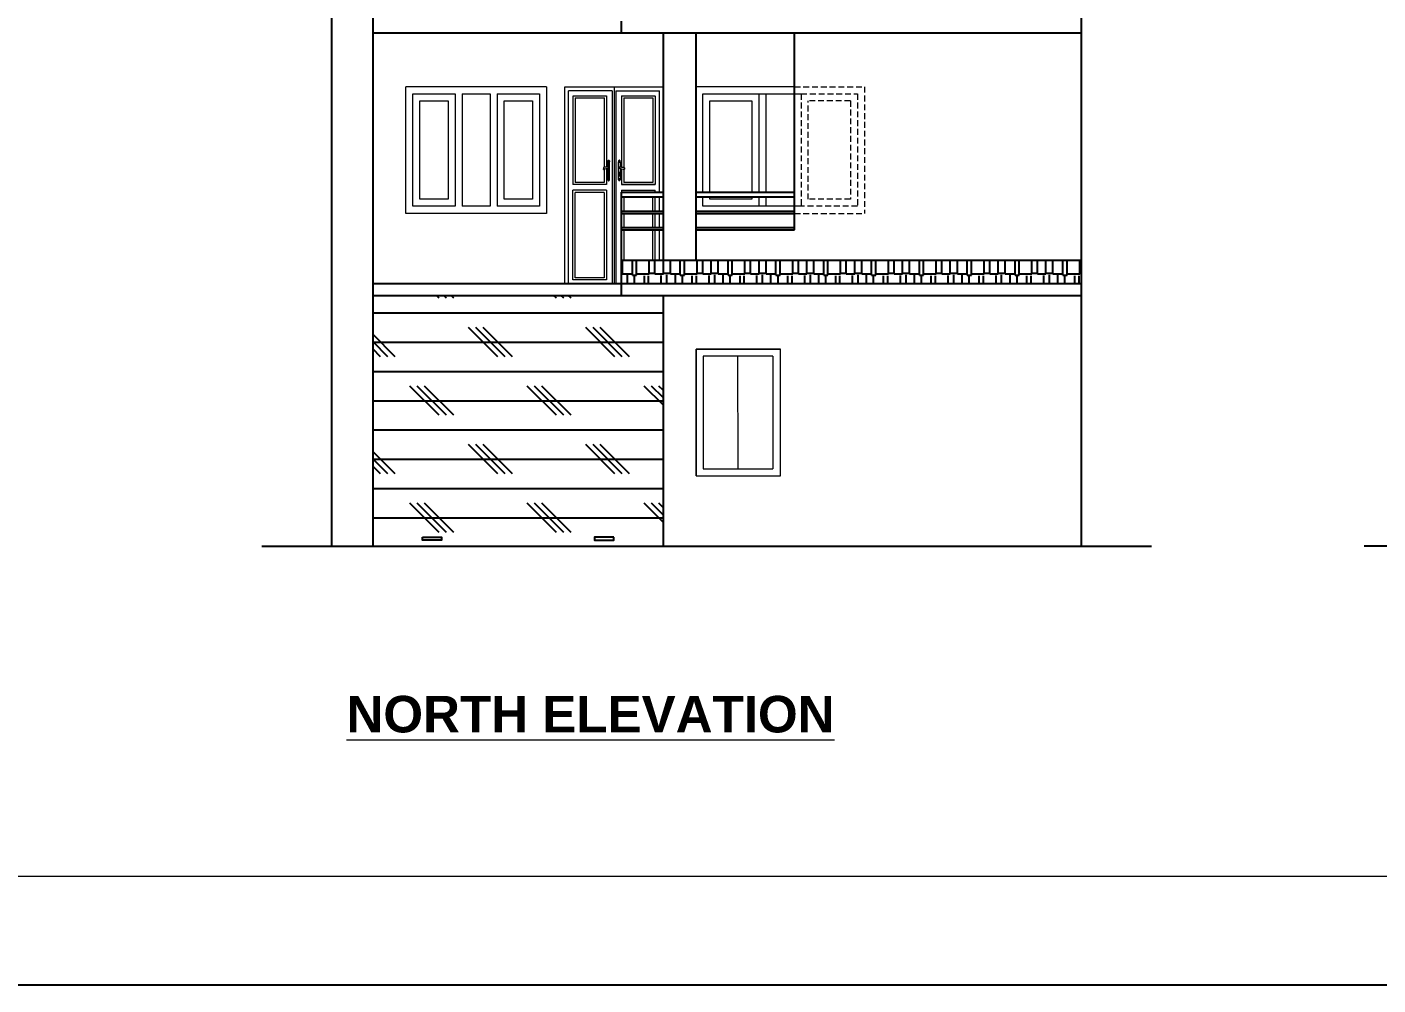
# Model space of a CAD drawing. Header units: inches. Extents: x -4763 to -1586, y -14268 to -12020.
# Drawn here: x -4043 to -3466, y -14268 to -13859 of the extents above; entities that cross this region are included whole.
import ezdxf

# ---------------------------------------------------------------- set-up
doc = ezdxf.new("R2010")
doc.units = ezdxf.units.IN
doc.header["$LTSCALE"] = 0.5
doc.header["$MEASUREMENT"] = 0
doc.linetypes.add('HIDDEN', pattern=[0.375, 0.25, -0.125])
for name, color, linetype, lineweight in [('ELE1', 3, 'Continuous', 9), ('furnitures', 45, 'Continuous', 9), ('TEXT', 220, 'Continuous', 9), ('Toilet', 7, 'Continuous', 25), ('win', 5, 'Continuous', 18)]:
    doc.layers.add(name, color=color, linetype=linetype, lineweight=lineweight)
doc.styles.add('ordinary', font='ARIALN.TTF')

msp = doc.modelspace()

# ---------------------------------------------------------------- hatches: boundary and pattern name
at = {"layer": 'Toilet'}
h = msp.add_hatch(dxfattribs=at)
h.set_pattern_fill('AR-RSHKE', color=256, scale=0.6, style=0)
h.set_pattern_definition([(0, (-9328.649, -1141.442), (15.3, 7.2), [3.6, -3, 4.2, -1.8, 5.4, -2.4]), (0, (-9325.049, -1141.142), (15.3, 7.2), [3, -11.4, 2.4, -3.6]), (0, (-9317.849, -1141.892), (15.3, 7.2), [1.8, -18.6]), (90, (-9328.649, -1141.442), (-5.1, 7.2), [6.9, -21.9]), (90, (-9325.049, -1141.442), (-5.1, 7.2), [6.75, -22.05]), (90, (-9322.049, -1141.442), (-5.1, 7.2), [6.3, -22.5]), (90, (-9317.849, -1141.892), (-5.1, 7.2), [6.9, -21.9]), (90, (-9316.049, -1141.892), (-5.1, 7.2), [6.9, -21.9]), (90, (-9310.649, -1141.442), (-5.1, 7.2), [6.6, -22.2])])
h.paths.add_polyline_path([(-3592.85, -13958.76), (-3789.21, -13958.76), (-3789.21, -13968.76), (-3592.85, -13968.76)])
h = msp.add_hatch(dxfattribs=at)
h.set_pattern_fill('CORK', color=256, scale=100, style=0)
h.set_pattern_definition([(0, (-11373.061, -718.703), (0, 12.5), []), (135, (-11366.81, -724.953), (-25, -25), [17.67767, -17.67767]), (135, (-11363.686, -724.953), (-25, -25), [17.67767, -17.67767]), (135, (-11360.56, -724.953), (-25, -25), [17.67767, -17.67767])])
h.paths.add_polyline_path([(-3771.21, -13973.76), (-3895, -13973.76), (-3895, -14080.76), (-3771.21, -14080.76)])

# ---------------------------------------------------------------- linework, layer by layer
at = {"layer": 'Defpoints'}
msp.add_lwpolyline([(-1585.57, -12020.02), (-4763.17, -12020.02), (-4763.17, -14267.99), (-1585.57, -14267.99)], close=True, dxfattribs=at)
at = {"layer": 'ELE1'}
msp.add_lwpolyline([(-4716.85, -12066.33), (-1631.89, -12066.33), (-1631.89, -14221.67), (-4716.85, -14221.67)], close=True, dxfattribs=at)
msp.add_lwpolyline([(-4716.85, -12066.33), (-1631.89, -12066.33), (-1631.89, -14221.67), (-4716.85, -14221.67)], close=True, dxfattribs=at)
at = {"layer": 'furnitures'}
for p, q in [((-3813.21, -13884.76), (-3771.21, -13884.76)), ((-3813.21, -13884.76), (-3771.21, -13884.76)), ((-3813.21, -13968.76), (-3813.21, -13884.76)), ((-3813.21, -13884.76), (-3771.21, -13884.76)), ((-3811.56, -13968.76), (-3811.56, -13886.56)), ((-3793.01, -13886.56), (-3811.56, -13886.56)), ((-3809.72, -13888.56), (-3809.72, -13926.43)), ((-3809.64, -13888.56), (-3795.48, -13888.56)), ((-3795.48, -13888.56), (-3795.48, -13919.03)), ((-3793.01, -13886.56), (-3793.01, -13968.76)), ((-3792.21, -13884.76), (-3792.21, -13968.76)), ((-3791.42, -13886.56), (-3791.42, -13968.76)), ((-3791.42, -13886.56), (-3772.86, -13886.56)), ((-3788.94, -13888.56), (-3788.94, -13919.03)), ((-3788.94, -13888.56), (-3774.78, -13888.56)), ((-3774.71, -13888.56), (-3774.71, -13926.43)), ((-3772.86, -13929.76), (-3772.86, -13886.56)), ((-3771.21, -13958.76), (-3771.21, -13884.76)), ((-3808.84, -13889.43), (-3808.84, -13925.55)), ((-3808.77, -13889.43), (-3796.28, -13889.43)), ((-3796.36, -13889.43), (-3796.36, -13919.11)), ((-3788.07, -13889.43), (-3788.07, -13919.11)), ((-3788.07, -13889.43), (-3775.58, -13889.43)), ((-3775.58, -13889.43), (-3775.58, -13925.55)), ((-3794.89, -13916.72), (-3794.85, -13916.42)), ((-3794.89, -13916.72), (-3794.89, -13918.98)), ((-3794.85, -13916.42), (-3794.74, -13916.18)), ((-3794.74, -13916.18), (-3794.58, -13916.05)), ((-3794.58, -13916.05), (-3794.4, -13916.05)), ((-3794.56, -13916.64), (-3794.58, -13916.73)), ((-3794.58, -13916.73), (-3794.56, -13916.82)), ((-3794.57, -13916.73), (-3794.55, -13916.65)), ((-3794.55, -13916.81), (-3794.57, -13916.73)), ((-3794.52, -13916.59), (-3794.56, -13916.64)), ((-3794.56, -13916.82), (-3794.52, -13916.88)), ((-3794.55, -13916.65), (-3794.51, -13916.6)), ((-3794.51, -13916.86), (-3794.55, -13916.81)), ((-3794.46, -13916.59), (-3794.52, -13916.59)), ((-3794.52, -13916.88), (-3794.46, -13916.88)), ((-3794.51, -13916.6), (-3794.46, -13916.6)), ((-3794.46, -13916.86), (-3794.51, -13916.86)), ((-3794.41, -13916.64), (-3794.46, -13916.59)), ((-3794.46, -13916.6), (-3794.42, -13916.65)), ((-3794.42, -13916.81), (-3794.46, -13916.86)), ((-3794.46, -13916.88), (-3794.41, -13916.82)), ((-3794.42, -13916.65), (-3794.41, -13916.73)), ((-3794.41, -13916.73), (-3794.42, -13916.81)), ((-3794.4, -13916.73), (-3794.41, -13916.64)), ((-3794.41, -13916.82), (-3794.4, -13916.73)), ((-3794.4, -13916.05), (-3794.23, -13916.18)), ((-3794.23, -13916.18), (-3794.12, -13916.42)), ((-3794.12, -13916.42), (-3794.08, -13916.72)), ((-3794.08, -13924.24), (-3794.08, -13916.72)), ((-3790.31, -13916.42), (-3790.35, -13916.72)), ((-3790.35, -13924.24), (-3790.35, -13916.72)), ((-3790.19, -13916.18), (-3790.31, -13916.42)), ((-3790.03, -13916.05), (-3790.19, -13916.18)), ((-3789.85, -13916.05), (-3790.03, -13916.05)), ((-3790.03, -13916.73), (-3790.01, -13916.64)), ((-3790.01, -13916.82), (-3790.03, -13916.73)), ((-3790.01, -13916.65), (-3790.02, -13916.73)), ((-3790.02, -13916.73), (-3790.01, -13916.81)), ((-3790.01, -13916.64), (-3789.97, -13916.59)), ((-3789.97, -13916.6), (-3790.01, -13916.65)), ((-3790.01, -13916.81), (-3789.97, -13916.86)), ((-3789.97, -13916.88), (-3790.01, -13916.82)), ((-3789.97, -13916.59), (-3789.91, -13916.59)), ((-3789.92, -13916.6), (-3789.97, -13916.6)), ((-3789.97, -13916.86), (-3789.92, -13916.86)), ((-3789.91, -13916.88), (-3789.97, -13916.88)), ((-3789.88, -13916.65), (-3789.92, -13916.6)), ((-3789.92, -13916.86), (-3789.88, -13916.81)), ((-3789.91, -13916.59), (-3789.87, -13916.64)), ((-3789.87, -13916.82), (-3789.91, -13916.88)), ((-3789.86, -13916.73), (-3789.88, -13916.65)), ((-3789.88, -13916.81), (-3789.86, -13916.73)), ((-3789.87, -13916.64), (-3789.85, -13916.73)), ((-3789.85, -13916.73), (-3789.87, -13916.82)), ((-3789.69, -13916.18), (-3789.85, -13916.05)), ((-3789.58, -13916.42), (-3789.69, -13916.18)), ((-3789.54, -13916.72), (-3789.58, -13916.42)), ((-3789.54, -13916.72), (-3789.54, -13918.98)), ((-3796.66, -13919.41), (-3796.65, -13919.36)), ((-3796.65, -13919.38), (-3796.66, -13919.42)), ((-3796.66, -13919.41), (-3796.66, -13919.42)), ((-3796.66, -13919.42), (-3796.66, -13919.45)), ((-3796.66, -13919.45), (-3796.66, -13919.42)), ((-3796.65, -13919.42), (-3796.66, -13919.45)), ((-3796.66, -13919.45), (-3796.66, -13919.48)), ((-3796.66, -13919.48), (-3796.66, -13919.54)), ((-3796.66, -13919.54), (-3796.66, -13919.59)), ((-3796.66, -13919.59), (-3796.66, -13919.66)), ((-3796.66, -13919.66), (-3796.66, -13919.72)), ((-3796.66, -13919.72), (-3796.66, -13919.78)), ((-3796.66, -13919.78), (-3796.66, -13919.83)), ((-3796.66, -13919.83), (-3796.66, -13919.87)), ((-3796.66, -13919.87), (-3796.66, -13919.89)), ((-3796.66, -13919.89), (-3796.66, -13919.9)), ((-3796.65, -13919.95), (-3796.66, -13919.9)), ((-3796.62, -13919.27), (-3796.65, -13919.34)), ((-3796.65, -13919.36), (-3796.65, -13919.34)), ((-3796.65, -13919.35), (-3796.65, -13919.35)), ((-3796.65, -13919.38), (-3796.65, -13919.35)), ((-3796.65, -13919.38), (-3796.65, -13919.38)), ((-3796.65, -13919.38), (-3796.65, -13919.38)), ((-3796.65, -13919.41), (-3796.65, -13919.38)), ((-3796.65, -13919.41), (-3796.65, -13919.38)), ((-3796.65, -13919.41), (-3796.65, -13919.42)), ((-3796.65, -13919.52), (-3796.65, -13919.42)), ((-3796.65, -13919.66), (-3796.65, -13919.59)), ((-3796.65, -13919.84), (-3796.65, -13919.72)), ((-3796.65, -13919.95), (-3796.65, -13919.89)), ((-3796.65, -13919.97), (-3796.65, -13919.95)), ((-3796.62, -13920.02), (-3796.65, -13919.97)), ((-3796.58, -13919.23), (-3796.62, -13919.27)), ((-3796.61, -13919.65), (-3796.62, -13919.74)), ((-3796.62, -13919.74), (-3796.58, -13919.74)), ((-3796.62, -13920), (-3796.58, -13920.02)), ((-3796.62, -13920), (-3796.62, -13920.02)), ((-3796.58, -13920.04), (-3796.62, -13920.02)), ((-3796.61, -13919.65), (-3796.58, -13919.64)), ((-3796.59, -13920.02), (-3796.58, -13920.04)), ((-3796.58, -13920.02), (-3796.59, -13920.02)), ((-3796.58, -13919.23), (-3796.34, -13919.09)), ((-3796.58, -13919.64), (-3796.58, -13919.74)), ((-3796.3, -13919.71), (-3796.58, -13919.74)), ((-3796.58, -13919.74), (-3796.58, -13919.84)), ((-3796.3, -13919.83), (-3796.58, -13919.84)), ((-3796.58, -13920.02), (-3796.58, -13920.04)), ((-3796.35, -13920.05), (-3796.58, -13920.02)), ((-3796.34, -13920.07), (-3796.58, -13920.04)), ((-3796.36, -13920.07), (-3796.36, -13925.55)), ((-3796.35, -13920.05), (-3796.34, -13920.07)), ((-3796.08, -13919.08), (-3796.34, -13919.09)), ((-3796.08, -13919.98), (-3796.34, -13920.07)), ((-3796.3, -13919.83), (-3796.3, -13919.71)), ((-3795.51, -13919.03), (-3796.08, -13919.08)), ((-3795.51, -13919.77), (-3796.08, -13919.98)), ((-3796.08, -13919.97), (-3796.08, -13919.96)), ((-3795.48, -13919.03), (-3795.51, -13919.03)), ((-3795.48, -13919.76), (-3795.51, -13919.77)), ((-3794.92, -13918.97), (-3795.48, -13919.03)), ((-3795.48, -13919.03), (-3795.48, -13919.07)), ((-3794.92, -13919.56), (-3795.48, -13919.76)), ((-3795.48, -13919.75), (-3795.48, -13919.76)), ((-3795.48, -13919.76), (-3795.48, -13926.43)), ((-3794.89, -13918.98), (-3794.92, -13918.97)), ((-3794.89, -13919.56), (-3794.92, -13919.56)), ((-3794.89, -13918.98), (-3794.89, -13919.06)), ((-3794.84, -13918.98), (-3794.89, -13918.98)), ((-3794.89, -13919.12), (-3794.89, -13919.13)), ((-3794.89, -13919.55), (-3794.89, -13919.56)), ((-3794.84, -13919.55), (-3794.89, -13919.56)), ((-3794.89, -13919.56), (-3794.89, -13924.24)), ((-3794.84, -13918.98), (-3794.77, -13918.98)), ((-3794.77, -13919.55), (-3794.84, -13919.55)), ((-3794.77, -13918.98), (-3794.7, -13918.99)), ((-3794.7, -13919.55), (-3794.77, -13919.55)), ((-3794.7, -13918.99), (-3794.64, -13918.99)), ((-3794.64, -13919.54), (-3794.7, -13919.55)), ((-3794.64, -13922.53), (-3794.65, -13922.6)), ((-3794.65, -13922.6), (-3794.64, -13922.73)), ((-3794.64, -13918.99), (-3794.58, -13919)), ((-3794.58, -13919.54), (-3794.64, -13919.54)), ((-3794.64, -13922.53), (-3794.62, -13922.48)), ((-3794.64, -13922.73), (-3794.6, -13922.84)), ((-3794.63, -13921.48), (-3794.59, -13921.37)), ((-3794.62, -13921.62), (-3794.63, -13921.48)), ((-3794.62, -13921.62), (-3794.59, -13921.68)), ((-3794.62, -13922.48), (-3794.61, -13922.42)), ((-3794.61, -13922.42), (-3794.59, -13922.36)), ((-3794.6, -13922.84), (-3794.53, -13922.9)), ((-3794.59, -13921.37), (-3794.53, -13921.3)), ((-3794.59, -13921.69), (-3794.59, -13921.68)), ((-3794.58, -13921.71), (-3794.59, -13921.69)), ((-3794.59, -13922.36), (-3794.58, -13922.31)), ((-3794.58, -13919), (-3794.54, -13919)), ((-3794.58, -13919.27), (-3794.57, -13919.21)), ((-3794.57, -13919.32), (-3794.58, -13919.27)), ((-3794.54, -13919.53), (-3794.58, -13919.54)), ((-3794.58, -13921.72), (-3794.58, -13921.71)), ((-3794.57, -13921.73), (-3794.58, -13921.72)), ((-3794.58, -13922.31), (-3794.57, -13922.25)), ((-3794.57, -13919.21), (-3794.56, -13919.16)), ((-3794.56, -13919.37), (-3794.57, -13919.32)), ((-3794.57, -13921.75), (-3794.57, -13921.73)), ((-3794.57, -13921.77), (-3794.57, -13921.75)), ((-3794.56, -13921.78), (-3794.57, -13921.77)), ((-3794.57, -13922.25), (-3794.56, -13922.18)), ((-3794.56, -13919.16), (-3794.54, -13919.12)), ((-3794.54, -13919.42), (-3794.56, -13919.37)), ((-3794.56, -13921.82), (-3794.56, -13921.78)), ((-3794.55, -13921.93), (-3794.56, -13921.82)), ((-3794.56, -13922.12), (-3794.55, -13922.04)), ((-3794.56, -13922.18), (-3794.56, -13922.12)), ((-3794.55, -13922.04), (-3794.55, -13921.93)), ((-3794.54, -13919), (-3794.5, -13919)), ((-3794.54, -13919.12), (-3794.53, -13919.1)), ((-3794.51, -13919.45), (-3794.54, -13919.42)), ((-3794.5, -13919.53), (-3794.54, -13919.53)), ((-3794.53, -13921.3), (-3794.45, -13921.3)), ((-3794.53, -13922.9), (-3794.45, -13922.9)), ((-3794.48, -13919.47), (-3794.51, -13919.45)), ((-3794.5, -13919), (-3794.47, -13919.01)), ((-3794.5, -13919.07), (-3794.48, -13919.06)), ((-3794.47, -13919.53), (-3794.5, -13919.53)), ((-3794.48, -13919.06), (-3794.45, -13919.05)), ((-3794.45, -13919.48), (-3794.48, -13919.47)), ((-3794.47, -13919.01), (-3794.45, -13919.01)), ((-3794.45, -13919.52), (-3794.47, -13919.53)), ((-3794.41, -13919.02), (-3794.45, -13919.01)), ((-3794.45, -13919.05), (-3794.42, -13919.06)), ((-3794.42, -13919.47), (-3794.45, -13919.48)), ((-3794.45, -13919.52), (-3794.41, -13919.51)), ((-3794.45, -13921.3), (-3794.38, -13921.37)), ((-3794.45, -13922.9), (-3794.38, -13922.84)), ((-3794.42, -13919.06), (-3794.39, -13919.08)), ((-3794.39, -13919.45), (-3794.42, -13919.47)), ((-3794.42, -13921.93), (-3794.41, -13921.82)), ((-3794.42, -13922.04), (-3794.42, -13921.93)), ((-3794.42, -13922.12), (-3794.42, -13922.04)), ((-3794.41, -13922.18), (-3794.42, -13922.12)), ((-3794.38, -13919.05), (-3794.41, -13919.02)), ((-3794.41, -13919.51), (-3794.38, -13919.49)), ((-3794.41, -13921.75), (-3794.4, -13921.73)), ((-3794.41, -13921.77), (-3794.41, -13921.75)), ((-3794.41, -13921.78), (-3794.41, -13921.77)), ((-3794.41, -13921.82), (-3794.41, -13921.78)), ((-3794.4, -13922.25), (-3794.41, -13922.18)), ((-3794.4, -13921.72), (-3794.39, -13921.71)), ((-3794.4, -13921.73), (-3794.4, -13921.72)), ((-3794.39, -13922.31), (-3794.4, -13922.25)), ((-3794.39, -13919.08), (-3794.39, -13919.09)), ((-3794.36, -13919.42), (-3794.39, -13919.45)), ((-3794.39, -13921.69), (-3794.38, -13921.68)), ((-3794.39, -13921.71), (-3794.39, -13921.69)), ((-3794.38, -13922.36), (-3794.39, -13922.31)), ((-3794.35, -13919.09), (-3794.38, -13919.05)), ((-3794.38, -13919.49), (-3794.35, -13919.45)), ((-3794.38, -13921.37), (-3794.35, -13921.48)), ((-3794.36, -13921.62), (-3794.38, -13921.68)), ((-3794.37, -13922.42), (-3794.38, -13922.36)), ((-3794.38, -13922.84), (-3794.34, -13922.73)), ((-3794.35, -13922.48), (-3794.37, -13922.42)), ((-3794.35, -13919.4), (-3794.36, -13919.42)), ((-3794.35, -13921.48), (-3794.36, -13921.62)), ((-3794.34, -13919.09), (-3794.35, -13919.09)), ((-3794.35, -13919.14), (-3794.34, -13919.16)), ((-3794.34, -13919.44), (-3794.35, -13919.45)), ((-3794.34, -13922.53), (-3794.35, -13922.48)), ((-3794.32, -13919.14), (-3794.34, -13919.09)), ((-3794.34, -13919.16), (-3794.33, -13919.21)), ((-3794.34, -13919.44), (-3794.32, -13919.39)), ((-3794.34, -13922.53), (-3794.33, -13922.6)), ((-3794.34, -13922.73), (-3794.33, -13922.6)), ((-3794.33, -13919.21), (-3794.33, -13919.27)), ((-3794.33, -13919.27), (-3794.33, -13919.32)), ((-3794.33, -13919.32), (-3794.33, -13919.34)), ((-3794.3, -13919.2), (-3794.32, -13919.14)), ((-3794.32, -13919.39), (-3794.3, -13919.33)), ((-3794.3, -13919.27), (-3794.3, -13919.2)), ((-3794.3, -13919.33), (-3794.3, -13919.27)), ((-3790.13, -13919.27), (-3790.12, -13919.2)), ((-3790.12, -13919.33), (-3790.13, -13919.27)), ((-3790.12, -13919.2), (-3790.11, -13919.14)), ((-3790.11, -13919.39), (-3790.12, -13919.33)), ((-3790.11, -13919.14), (-3790.09, -13919.09)), ((-3790.09, -13919.44), (-3790.11, -13919.39)), ((-3790.09, -13919.16), (-3790.1, -13919.21)), ((-3790.1, -13919.21), (-3790.1, -13919.27)), ((-3790.1, -13919.27), (-3790.1, -13919.32)), ((-3790.1, -13919.32), (-3790.09, -13919.34)), ((-3790.09, -13922.53), (-3790.1, -13922.6)), ((-3790.09, -13922.73), (-3790.1, -13922.6)), ((-3790.09, -13919.09), (-3790.08, -13919.09)), ((-3790.07, -13919.14), (-3790.09, -13919.16)), ((-3790.09, -13919.44), (-3790.08, -13919.45)), ((-3790.09, -13922.53), (-3790.07, -13922.48)), ((-3790.05, -13922.84), (-3790.09, -13922.73)), ((-3790.08, -13919.09), (-3790.05, -13919.05)), ((-3790.05, -13919.49), (-3790.08, -13919.45)), ((-3790.04, -13921.37), (-3790.08, -13921.48)), ((-3790.08, -13921.48), (-3790.07, -13921.62)), ((-3790.07, -13919.4), (-3790.07, -13919.42)), ((-3790.07, -13919.42), (-3790.04, -13919.45)), ((-3790.07, -13921.62), (-3790.05, -13921.68)), ((-3790.07, -13922.48), (-3790.06, -13922.42)), ((-3790.06, -13922.42), (-3790.05, -13922.36)), ((-3790.05, -13919.05), (-3790.02, -13919.02)), ((-3790.02, -13919.51), (-3790.05, -13919.49)), ((-3790.04, -13921.69), (-3790.05, -13921.68)), ((-3790.05, -13922.36), (-3790.03, -13922.31)), ((-3789.98, -13922.9), (-3790.05, -13922.84)), ((-3790.01, -13919.06), (-3790.04, -13919.08)), ((-3790.04, -13919.08), (-3790.04, -13919.09)), ((-3790.04, -13919.45), (-3790.01, -13919.47)), ((-3789.98, -13921.3), (-3790.04, -13921.37)), ((-3790.03, -13921.71), (-3790.04, -13921.69)), ((-3790.03, -13921.72), (-3790.03, -13921.71)), ((-3790.02, -13921.73), (-3790.03, -13921.72)), ((-3790.03, -13922.31), (-3790.02, -13922.25)), ((-3790.02, -13919.02), (-3789.98, -13919.01)), ((-3789.98, -13919.52), (-3790.02, -13919.51)), ((-3790.02, -13921.75), (-3790.02, -13921.73)), ((-3790.02, -13921.77), (-3790.02, -13921.75)), ((-3790.02, -13921.78), (-3790.02, -13921.77)), ((-3790.01, -13921.82), (-3790.02, -13921.78)), ((-3790.02, -13922.18), (-3790.01, -13922.12)), ((-3790.02, -13922.25), (-3790.02, -13922.18)), ((-3789.98, -13919.05), (-3790.01, -13919.06)), ((-3790.01, -13919.47), (-3789.98, -13919.48)), ((-3790.01, -13921.93), (-3790.01, -13921.82)), ((-3790.01, -13922.04), (-3790.01, -13921.93)), ((-3790.01, -13922.12), (-3790.01, -13922.04)), ((-3789.96, -13919.01), (-3789.98, -13919.01)), ((-3789.94, -13919.06), (-3789.98, -13919.05)), ((-3789.98, -13919.48), (-3789.94, -13919.47)), ((-3789.98, -13919.52), (-3789.96, -13919.53)), ((-3789.9, -13921.3), (-3789.98, -13921.3)), ((-3789.9, -13922.9), (-3789.98, -13922.9)), ((-3789.93, -13919), (-3789.96, -13919.01)), ((-3789.96, -13919.53), (-3789.93, -13919.53)), ((-3789.92, -13919.07), (-3789.94, -13919.06)), ((-3789.94, -13919.47), (-3789.91, -13919.45)), ((-3789.89, -13919), (-3789.93, -13919)), ((-3789.93, -13919.53), (-3789.89, -13919.53)), ((-3789.91, -13919.45), (-3789.89, -13919.42)), ((-3789.89, -13919.12), (-3789.9, -13919.1)), ((-3789.84, -13921.37), (-3789.9, -13921.3)), ((-3789.83, -13922.84), (-3789.9, -13922.9)), ((-3789.84, -13919), (-3789.89, -13919)), ((-3789.87, -13919.16), (-3789.89, -13919.12)), ((-3789.89, -13919.42), (-3789.87, -13919.37)), ((-3789.89, -13919.53), (-3789.84, -13919.54)), ((-3789.85, -13919.21), (-3789.87, -13919.16)), ((-3789.87, -13919.37), (-3789.85, -13919.32)), ((-3789.87, -13921.82), (-3789.86, -13921.78)), ((-3789.87, -13921.93), (-3789.87, -13921.82)), ((-3789.87, -13922.04), (-3789.87, -13921.93)), ((-3789.87, -13922.12), (-3789.87, -13922.04)), ((-3789.86, -13922.18), (-3789.87, -13922.12)), ((-3789.86, -13921.73), (-3789.85, -13921.72)), ((-3789.86, -13921.75), (-3789.86, -13921.73)), ((-3789.86, -13921.77), (-3789.86, -13921.75)), ((-3789.86, -13921.78), (-3789.86, -13921.77)), ((-3789.86, -13922.25), (-3789.86, -13922.18)), ((-3789.85, -13922.31), (-3789.86, -13922.25)), ((-3789.85, -13919.27), (-3789.85, -13919.21)), ((-3789.85, -13919.32), (-3789.85, -13919.27)), ((-3789.85, -13921.71), (-3789.84, -13921.69)), ((-3789.85, -13921.72), (-3789.85, -13921.71)), ((-3789.83, -13922.36), (-3789.85, -13922.31)), ((-3789.79, -13918.99), (-3789.84, -13919)), ((-3789.84, -13919.54), (-3789.79, -13919.54)), ((-3789.8, -13921.48), (-3789.84, -13921.37)), ((-3789.84, -13921.69), (-3789.83, -13921.68)), ((-3789.81, -13921.62), (-3789.83, -13921.68)), ((-3789.82, -13922.42), (-3789.83, -13922.36)), ((-3789.79, -13922.73), (-3789.83, -13922.84)), ((-3789.81, -13922.48), (-3789.82, -13922.42)), ((-3789.81, -13921.62), (-3789.8, -13921.48)), ((-3789.79, -13922.53), (-3789.81, -13922.48)), ((-3789.73, -13918.99), (-3789.79, -13918.99)), ((-3789.79, -13919.54), (-3789.73, -13919.55)), ((-3789.79, -13922.53), (-3789.78, -13922.6)), ((-3789.78, -13922.6), (-3789.79, -13922.73)), ((-3789.66, -13918.98), (-3789.73, -13918.99)), ((-3789.73, -13919.55), (-3789.66, -13919.55)), ((-3789.59, -13918.98), (-3789.66, -13918.98)), ((-3789.66, -13919.55), (-3789.59, -13919.55)), ((-3789.59, -13918.98), (-3789.54, -13918.98)), ((-3789.59, -13919.55), (-3789.54, -13919.56)), ((-3789.54, -13918.98), (-3789.51, -13918.97)), ((-3789.54, -13918.98), (-3789.54, -13919.06)), ((-3789.54, -13919.12), (-3789.54, -13919.13)), ((-3789.54, -13919.55), (-3789.54, -13919.56)), ((-3789.54, -13919.56), (-3789.54, -13924.24)), ((-3789.54, -13919.56), (-3789.51, -13919.56)), ((-3789.51, -13918.97), (-3788.94, -13919.03)), ((-3789.51, -13919.56), (-3788.94, -13919.76)), ((-3788.94, -13919.03), (-3788.91, -13919.03)), ((-3788.94, -13919.03), (-3788.94, -13919.07)), ((-3788.94, -13919.75), (-3788.94, -13919.76)), ((-3788.94, -13919.76), (-3788.91, -13919.77)), ((-3788.94, -13919.76), (-3788.94, -13926.43)), ((-3788.91, -13919.03), (-3788.35, -13919.08)), ((-3788.91, -13919.77), (-3788.35, -13919.98)), ((-3788.35, -13919.08), (-3788.09, -13919.09)), ((-3788.35, -13919.97), (-3788.35, -13919.96)), ((-3788.35, -13919.98), (-3788.09, -13920.07)), ((-3788.13, -13919.83), (-3788.13, -13919.71)), ((-3788.13, -13919.71), (-3787.85, -13919.74)), ((-3788.13, -13919.83), (-3787.85, -13919.84)), ((-3787.84, -13919.23), (-3788.09, -13919.09)), ((-3788.09, -13920.07), (-3787.84, -13920.04)), ((-3788.08, -13920.05), (-3788.09, -13920.07)), ((-3788.08, -13920.05), (-3787.85, -13920.02)), ((-3788.07, -13920.07), (-3788.07, -13925.55)), ((-3787.85, -13919.64), (-3787.85, -13919.74)), ((-3787.81, -13919.65), (-3787.85, -13919.64)), ((-3787.85, -13919.74), (-3787.85, -13919.84)), ((-3787.81, -13919.74), (-3787.85, -13919.74)), ((-3787.81, -13920), (-3787.85, -13920.02)), ((-3787.85, -13920.02), (-3787.84, -13920.04)), ((-3787.85, -13920.02), (-3787.84, -13920.02)), ((-3787.84, -13919.23), (-3787.81, -13919.27)), ((-3787.84, -13920.02), (-3787.84, -13920.04)), ((-3787.84, -13920.04), (-3787.81, -13920.02)), ((-3787.81, -13919.27), (-3787.78, -13919.34)), ((-3787.81, -13919.65), (-3787.81, -13919.74)), ((-3787.81, -13920.02), (-3787.78, -13919.97)), ((-3787.81, -13920), (-3787.81, -13920.02)), ((-3787.78, -13919.36), (-3787.78, -13919.34)), ((-3787.78, -13919.35), (-3787.78, -13919.35)), ((-3787.78, -13919.38), (-3787.78, -13919.35)), ((-3787.77, -13919.41), (-3787.78, -13919.36)), ((-3787.78, -13919.38), (-3787.78, -13919.38)), ((-3787.78, -13919.38), (-3787.78, -13919.38)), ((-3787.78, -13919.41), (-3787.78, -13919.38)), ((-3787.78, -13919.38), (-3787.77, -13919.42)), ((-3787.78, -13919.41), (-3787.78, -13919.38)), ((-3787.78, -13919.41), (-3787.78, -13919.42)), ((-3787.78, -13919.42), (-3787.77, -13919.45)), ((-3787.78, -13919.52), (-3787.78, -13919.42)), ((-3787.78, -13919.66), (-3787.78, -13919.59)), ((-3787.78, -13919.84), (-3787.78, -13919.72)), ((-3787.78, -13919.95), (-3787.78, -13919.89)), ((-3787.78, -13919.95), (-3787.77, -13919.9)), ((-3787.78, -13919.97), (-3787.78, -13919.95)), ((-3787.77, -13919.41), (-3787.77, -13919.42)), ((-3787.77, -13919.42), (-3787.77, -13919.45)), ((-3787.77, -13919.45), (-3787.77, -13919.42)), ((-3787.77, -13919.45), (-3787.77, -13919.48)), ((-3787.77, -13919.48), (-3787.77, -13919.54)), ((-3787.77, -13919.54), (-3787.76, -13919.59)), ((-3787.76, -13919.72), (-3787.77, -13919.78)), ((-3787.77, -13919.78), (-3787.77, -13919.83)), ((-3787.77, -13919.83), (-3787.77, -13919.87)), ((-3787.77, -13919.87), (-3787.77, -13919.89)), ((-3787.77, -13919.89), (-3787.77, -13919.9)), ((-3787.76, -13919.59), (-3787.76, -13919.66)), ((-3787.76, -13919.66), (-3787.76, -13919.72)), ((-3795.48, -13926.43), (-3809.72, -13926.43)), ((-3795.48, -13928.94), (-3809.72, -13928.94)), ((-3809.72, -13967.1), (-3809.72, -13928.94)), ((-3796.36, -13925.55), (-3808.84, -13925.55)), ((-3795.48, -13928.94), (-3795.48, -13967.1)), ((-3794.89, -13924.24), (-3794.85, -13924.53)), ((-3794.85, -13924.53), (-3794.74, -13924.77)), ((-3794.74, -13924.77), (-3794.58, -13924.91)), ((-3794.56, -13924.14), (-3794.58, -13924.23)), ((-3794.58, -13924.23), (-3794.56, -13924.32)), ((-3794.58, -13924.91), (-3794.4, -13924.91)), ((-3794.57, -13924.23), (-3794.55, -13924.15)), ((-3794.55, -13924.31), (-3794.57, -13924.23)), ((-3794.52, -13924.09), (-3794.56, -13924.14)), ((-3794.56, -13924.32), (-3794.52, -13924.38)), ((-3794.55, -13924.15), (-3794.51, -13924.1)), ((-3794.51, -13924.36), (-3794.55, -13924.31)), ((-3794.46, -13924.09), (-3794.52, -13924.09)), ((-3794.52, -13924.38), (-3794.46, -13924.38)), ((-3794.51, -13924.1), (-3794.46, -13924.1)), ((-3794.46, -13924.36), (-3794.51, -13924.36)), ((-3794.41, -13924.14), (-3794.46, -13924.09)), ((-3794.46, -13924.1), (-3794.42, -13924.15)), ((-3794.42, -13924.31), (-3794.46, -13924.36)), ((-3794.46, -13924.38), (-3794.41, -13924.32)), ((-3794.42, -13924.15), (-3794.41, -13924.23)), ((-3794.41, -13924.23), (-3794.42, -13924.31)), ((-3794.4, -13924.23), (-3794.41, -13924.14)), ((-3794.41, -13924.32), (-3794.4, -13924.23)), ((-3794.4, -13924.91), (-3794.23, -13924.77)), ((-3794.23, -13924.77), (-3794.12, -13924.53)), ((-3794.12, -13924.53), (-3794.08, -13924.24)), ((-3790.31, -13924.53), (-3790.35, -13924.24)), ((-3790.19, -13924.77), (-3790.31, -13924.53)), ((-3790.03, -13924.91), (-3790.19, -13924.77)), ((-3790.03, -13924.23), (-3790.01, -13924.14)), ((-3790.01, -13924.32), (-3790.03, -13924.23)), ((-3789.85, -13924.91), (-3790.03, -13924.91)), ((-3790.01, -13924.15), (-3790.02, -13924.23)), ((-3790.02, -13924.23), (-3790.01, -13924.31)), ((-3790.01, -13924.14), (-3789.97, -13924.09)), ((-3789.97, -13924.1), (-3790.01, -13924.15)), ((-3790.01, -13924.31), (-3789.97, -13924.36)), ((-3789.97, -13924.38), (-3790.01, -13924.32)), ((-3789.97, -13924.09), (-3789.91, -13924.09)), ((-3789.92, -13924.1), (-3789.97, -13924.1)), ((-3789.97, -13924.36), (-3789.92, -13924.36)), ((-3789.91, -13924.38), (-3789.97, -13924.38)), ((-3789.88, -13924.15), (-3789.92, -13924.1)), ((-3789.92, -13924.36), (-3789.88, -13924.31)), ((-3789.91, -13924.09), (-3789.87, -13924.14)), ((-3789.87, -13924.32), (-3789.91, -13924.38)), ((-3789.86, -13924.23), (-3789.88, -13924.15)), ((-3789.88, -13924.31), (-3789.86, -13924.23)), ((-3789.87, -13924.14), (-3789.85, -13924.23)), ((-3789.85, -13924.23), (-3789.87, -13924.32)), ((-3789.69, -13924.77), (-3789.85, -13924.91)), ((-3789.58, -13924.53), (-3789.69, -13924.77)), ((-3789.54, -13924.24), (-3789.58, -13924.53)), ((-3788.94, -13926.43), (-3774.71, -13926.43)), ((-3774.71, -13926.43), (-3788.94, -13926.43)), ((-3788.94, -13928.94), (-3788.94, -13929.76)), ((-3788.94, -13928.94), (-3774.71, -13928.94)), ((-3775.58, -13925.55), (-3788.07, -13925.55)), ((-3774.71, -13929.76), (-3774.71, -13928.94)), ((-3796.36, -13929.81), (-3808.84, -13929.81)), ((-3808.84, -13966.22), (-3808.84, -13929.81)), ((-3796.36, -13929.81), (-3796.36, -13966.22)), ((-3788.94, -13931.76), (-3788.94, -13937.76)), ((-3788.07, -13931.76), (-3788.07, -13937.76)), ((-3775.58, -13937.76), (-3775.58, -13931.76)), ((-3774.71, -13937.76), (-3774.71, -13931.76)), ((-3772.86, -13937.76), (-3772.86, -13931.76)), ((-3788.94, -13938.76), (-3788.94, -13944.76)), ((-3788.07, -13938.76), (-3788.07, -13944.76)), ((-3775.58, -13944.76), (-3775.58, -13938.76)), ((-3774.71, -13944.76), (-3774.71, -13938.76)), ((-3772.86, -13944.76), (-3772.86, -13938.76)), ((-3788.94, -13945.76), (-3788.94, -13958.76)), ((-3788.07, -13945.76), (-3788.07, -13958.76)), ((-3775.58, -13958.76), (-3775.58, -13945.76)), ((-3774.71, -13958.76), (-3774.71, -13945.76)), ((-3772.86, -13958.76), (-3772.86, -13945.76)), ((-3813.21, -13968.76), (-3813.21, -13962.58)), ((-3813.21, -13968.76), (-3789.21, -13968.76)), ((-3795.48, -13967.1), (-3809.72, -13967.1)), ((-3796.36, -13966.22), (-3808.84, -13966.22))]:
    msp.add_line(p, q, dxfattribs=at)
at = {"layer": 'Toilet'}
for p, q in [((-3912.51, -14080.76), (-3912.51, -13593.76)), ((-3592.85, -14080.76), (-3592.85, -13632.76)), ((-3895, -14080.76), (-3895, -13749.76)), ((-3789.21, -13856.76), (-3789.21, -13861.76)), ((-3895, -13861.76), (-3592.85, -13861.76)), ((-3771.21, -13861.76), (-3771.21, -13958.76)), ((-3757.21, -13958.76), (-3757.21, -13861.76)), ((-3715.21, -13945.76), (-3715.21, -13861.76)), ((-3789.21, -13929.76), (-3771.21, -13929.76)), ((-3789.21, -13929.76), (-3789.21, -13968.76)), ((-3789.21, -13931.76), (-3771.21, -13931.76)), ((-3757.21, -13929.76), (-3715.21, -13929.76)), ((-3757.21, -13931.76), (-3715.21, -13931.76)), ((-3789.21, -13937.76), (-3771.21, -13937.76)), ((-3789.21, -13938.76), (-3771.21, -13938.76)), ((-3757.21, -13937.76), (-3715.21, -13937.76)), ((-3757.21, -13938.76), (-3715.21, -13938.76)), ((-3789.21, -13944.76), (-3771.21, -13944.76)), ((-3789.21, -13945.76), (-3771.21, -13945.76)), ((-3757.21, -13944.76), (-3715.21, -13944.76)), ((-3757.21, -13945.76), (-3715.21, -13945.76)), ((-3789.21, -13958.76), (-3592.85, -13958.76)), ((-3895, -13968.76), (-3592.85, -13968.76)), ((-3789.21, -13968.76), (-3789.21, -13973.76)), ((-3895, -13973.76), (-3592.85, -13973.76)), ((-3771.21, -13973.76), (-3771.21, -14080.76)), ((-3942.51, -14080.76), (-3562.85, -14080.76)), ((-3895, -14080.76), (-3771.21, -14080.76)), ((-2923.77, -14080.76), (-3472.21, -14080.76))]:
    msp.add_line(p, q, dxfattribs=at)
for points in [[(-3873.95, -14076.97), (-3865.74, -14076.97), (-3865.74, -14078.15), (-3873.95, -14078.15)], [(-3792.26, -14076.97), (-3800.47, -14076.97), (-3800.47, -14078.14), (-3792.26, -14078.14)]]:
    msp.add_lwpolyline(points, close=True, dxfattribs=at)
at = {"layer": 'win'}
for p, q in [((-3821, -13884.76), (-3881, -13884.76)), ((-3881, -13938.76), (-3881, -13884.76)), ((-3878, -13935.76), (-3878, -13887.76)), ((-3878, -13887.76), (-3860, -13887.76)), ((-3860, -13887.76), (-3860, -13935.76)), ((-3857, -13887.76), (-3845, -13887.76)), ((-3857, -13887.76), (-3857, -13935.76)), ((-3845, -13887.76), (-3845, -13935.76)), ((-3842, -13887.76), (-3824, -13887.76)), ((-3842, -13887.76), (-3842, -13935.76)), ((-3824, -13887.76), (-3824, -13935.76)), ((-3821, -13884.76), (-3821, -13938.76)), ((-3715.21, -13884.76), (-3757.21, -13884.76)), ((-3754.38, -13929.76), (-3754.38, -13887.76)), ((-3754.38, -13887.76), (-3727.38, -13887.76)), ((-3730.38, -13887.76), (-3712.38, -13887.76)), ((-3730.38, -13887.76), (-3730.38, -13929.76)), ((-3727.38, -13887.76), (-3727.38, -13929.76)), ((-3715.38, -13887.76), (-3715.38, -13935.76)), ((-3875, -13932.76), (-3875, -13890.76)), ((-3875, -13890.76), (-3863, -13890.76)), ((-3863, -13890.76), (-3863, -13932.76)), ((-3839, -13890.76), (-3827, -13890.76)), ((-3839, -13932.76), (-3839, -13890.76)), ((-3827, -13890.76), (-3827, -13932.76)), ((-3751.38, -13929.76), (-3751.38, -13890.76)), ((-3751.38, -13890.76), (-3733.38, -13890.76)), ((-3733.38, -13890.76), (-3733.38, -13929.76)), ((-3863, -13932.76), (-3875, -13932.76)), ((-3827, -13932.76), (-3839, -13932.76)), ((-3754.38, -13935.76), (-3754.38, -13931.76)), ((-3751.38, -13932.76), (-3751.38, -13931.76)), ((-3733.38, -13932.76), (-3751.38, -13932.76)), ((-3733.38, -13931.76), (-3733.38, -13932.76)), ((-3730.38, -13931.76), (-3730.38, -13935.76)), ((-3727.38, -13931.76), (-3727.38, -13935.76)), ((-3821, -13938.76), (-3881, -13938.76)), ((-3860, -13935.76), (-3878, -13935.76)), ((-3824, -13935.76), (-3842, -13935.76)), ((-3715.21, -13938.76), (-3757.21, -13938.76)), ((-3727.38, -13935.76), (-3754.38, -13935.76)), ((-3757.21, -13996.76), (-3757.21, -14050.76)), ((-3757.21, -14050.76), (-3757.21, -13996.76)), ((-3757.21, -13996.76), (-3721.21, -13996.76)), ((-3721.21, -13996.76), (-3757.21, -13996.76)), ((-3749.86, -13996.74), (-3749.86, -13996.76)), ((-3721.21, -14050.72), (-3721.21, -13996.76)), ((-3724.41, -13999.76), (-3754.21, -13999.76)), ((-3754.21, -13999.76), (-3754.21, -14047.76)), ((-3739.49, -13999.76), (-3739.43, -14047.76)), ((-3724.41, -13999.76), (-3724.41, -14047.76)), ((-3754.21, -14047.76), (-3724.41, -14047.76)), ((-3757.21, -14050.75), (-3721.21, -14050.72))]:
    msp.add_line(p, q, dxfattribs=at)
at = {"layer": 'win', "linetype": 'HIDDEN', "ltscale": 20}
for p, q in [((-3715.21, -13884.76), (-3685.38, -13884.76)), ((-3712.38, -13887.76), (-3688.38, -13887.76)), ((-3712.38, -13887.76), (-3712.38, -13935.76)), ((-3688.38, -13887.76), (-3688.38, -13935.76)), ((-3685.38, -13884.76), (-3685.38, -13938.76)), ((-3709.38, -13932.76), (-3709.38, -13890.76)), ((-3691.38, -13890.76), (-3709.38, -13890.76)), ((-3691.38, -13890.76), (-3691.38, -13932.76)), ((-3691.38, -13932.76), (-3709.38, -13932.76)), ((-3715.21, -13938.76), (-3685.38, -13938.76)), ((-3688.38, -13935.76), (-3712.38, -13935.76))]:
    msp.add_line(p, q, dxfattribs=at)
at = {"layer": 'win'}
for points in [[(-3827, -13890.76), (-3827, -13932.76)], [(-3845, -13935.76), (-3857, -13935.76)], [(-3712.38, -13935.76), (-3730.38, -13935.76)]]:
    msp.add_lwpolyline(points, dxfattribs=at)

# ---------------------------------------------------------------- texts
at = {"layer": 'TEXT', "insert": (-3802.23, -14160.45), "char_height": 15.6, "width": 285.7596, "attachment_point": 8, "rotation": 359.99961, "style": 'ordinary'}
msp.add_mtext('{\\fArial TUR|b1|i0|c0|p34;\\LNORTH ELEVATION}', dxfattribs=at)

doc.saveas('drawing.dxf')
